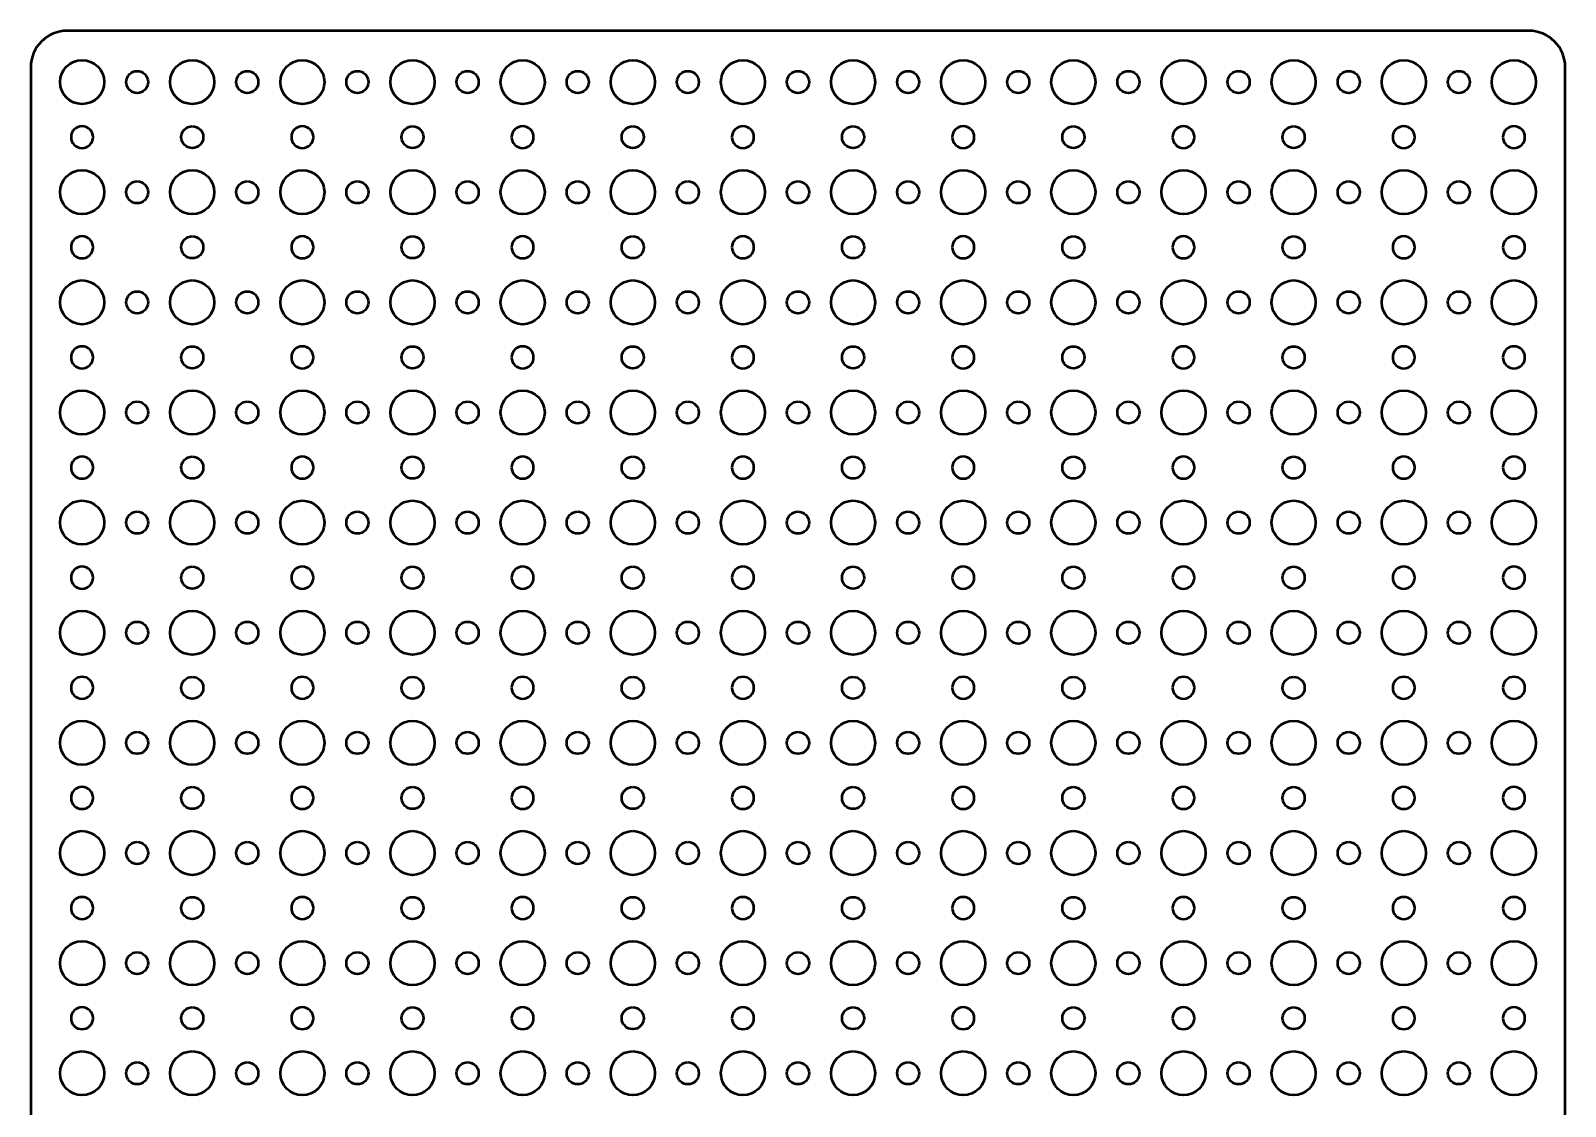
# Model space of a CAD drawing. Header units: centimetres. Extents: x -42.5 to 44.4, y -43.5 to 43.2.
# Drawn here: x 21.05 to 41.95, y -28.2 to -13.55 of the extents above; entities that cross this region are included whole.
import ezdxf

# ---------------------------------------------------------------- set-up
doc = ezdxf.new("R2010")
doc.units = ezdxf.units.CM
doc.header["$MEASUREMENT"] = 0
doc.layers.add('Layer 1', color=7, linetype='Continuous')

msp = doc.modelspace()

# ---------------------------------------------------------------- linework, layer by layer
at = {"layer": 'Layer 1', "lineweight": 53}
for centre, major_axis in [((21.75001, -14.25001), (0, 0.30001)), ((23.25001, -14.25001), (0, 0.30001)), ((24.75001, -14.25001), (0, 0.30001)), ((26.25001, -14.25001), (0, 0.30001)), ((27.75001, -14.25001), (0, 0.30001)), ((29.25001, -14.25001), (0, 0.30001)), ((30.75001, -14.25001), (0, 0.30001)), ((32.25001, -14.25001), (0, 0.30001)), ((33.75001, -14.25001), (0, 0.30001)), ((35.25001, -14.25001), (0, 0.30001)), ((36.75001, -14.25001), (0, 0.30001)), ((38.25001, -14.25001), (0, 0.30001)), ((39.75001, -14.25001), (0, 0.30001)), ((41.25001, -14.25001), (0, 0.30001)), ((22.5, -14.25), (0, 0.15)), ((24, -14.25), (0, 0.15)), ((25.5, -14.25), (0, 0.15)), ((27, -14.25), (0, 0.15)), ((28.5, -14.25), (0, 0.15)), ((30, -14.25), (0, 0.15)), ((31.5, -14.25), (0, 0.15)), ((33, -14.25), (0, 0.15)), ((34.5, -14.25), (0, 0.15)), ((36, -14.25), (0, 0.15)), ((37.5, -14.25), (0, 0.15)), ((39, -14.25), (0, 0.15)), ((40.5, -14.25), (0, 0.15)), ((23.25, -15), (0, 0.15)), ((26.25, -15), (0, 0.15)), ((29.25, -15), (0, 0.15)), ((32.25, -15), (0, 0.15)), ((35.25, -15), (0, 0.15)), ((38.25, -15), (0, 0.15)), ((21.75001, -15.75001), (0, 0.30001)), ((23.25001, -15.75001), (0, 0.30001)), ((24.75001, -15.75001), (0, 0.30001)), ((26.25001, -15.75001), (0, 0.30001)), ((27.75001, -15.75001), (0, 0.30001)), ((29.25001, -15.75001), (0, 0.30001)), ((30.75001, -15.75001), (0, 0.30001)), ((32.25001, -15.75001), (0, 0.30001)), ((33.75001, -15.75001), (0, 0.30001)), ((35.25001, -15.75001), (0, 0.30001)), ((36.75001, -15.75001), (0, 0.30001)), ((38.25001, -15.75001), (0, 0.30001)), ((39.75001, -15.75001), (0, 0.30001)), ((41.25001, -15.75001), (0, 0.30001)), ((22.5, -15.75), (0, 0.15)), ((24, -15.75), (0, 0.15)), ((25.5, -15.75), (0, 0.15)), ((27, -15.75), (0, 0.15)), ((28.5, -15.75), (0, 0.15)), ((30, -15.75), (0, 0.15)), ((31.5, -15.75), (0, 0.15)), ((33, -15.75), (0, 0.15)), ((34.5, -15.75), (0, 0.15)), ((36, -15.75), (0, 0.15)), ((37.5, -15.75), (0, 0.15)), ((39, -15.75), (0, 0.15)), ((40.5, -15.75), (0, 0.15)), ((23.25, -16.5), (0, 0.15)), ((26.25, -16.5), (0, 0.15)), ((29.25, -16.5), (0, 0.15)), ((32.25, -16.5), (0, 0.15)), ((35.25, -16.5), (0, 0.15)), ((38.25, -16.5), (0, 0.15)), ((21.75001, -17.25001), (0, 0.30001)), ((22.5, -17.25), (0, 0.15)), ((23.25001, -17.25001), (0, 0.30001)), ((24, -17.25), (0, 0.15)), ((24.75001, -17.25001), (0, 0.30001)), ((25.5, -17.25), (0, 0.15)), ((26.25001, -17.25001), (0, 0.30001)), ((27, -17.25), (0, 0.15)), ((27.75001, -17.25001), (0, 0.30001)), ((28.5, -17.25), (0, 0.15)), ((29.25001, -17.25001), (0, 0.30001)), ((30, -17.25), (0, 0.15)), ((30.75001, -17.25001), (0, 0.30001)), ((31.5, -17.25), (0, 0.15)), ((32.25001, -17.25001), (0, 0.30001)), ((33, -17.25), (0, 0.15)), ((33.75001, -17.25001), (0, 0.30001)), ((34.5, -17.25), (0, 0.15)), ((35.25001, -17.25001), (0, 0.30001)), ((36, -17.25), (0, 0.15)), ((36.75001, -17.25001), (0, 0.30001)), ((37.5, -17.25), (0, 0.15)), ((38.25001, -17.25001), (0, 0.30001)), ((39, -17.25), (0, 0.15)), ((39.75001, -17.25001), (0, 0.30001)), ((40.5, -17.25), (0, 0.15)), ((41.25001, -17.25001), (0, 0.30001)), ((23.25, -18), (0, 0.15)), ((26.25, -18), (0, 0.15)), ((29.25, -18), (0, 0.15)), ((32.25, -18), (0, 0.15)), ((35.25, -18), (0, 0.15)), ((38.25, -18), (0, 0.15)), ((21.75001, -18.75001), (0, 0.30001)), ((22.5, -18.75), (0, 0.15)), ((23.25001, -18.75001), (0, 0.30001)), ((24, -18.75), (0, 0.15)), ((24.75001, -18.75001), (0, 0.30001)), ((25.5, -18.75), (0, 0.15)), ((26.25001, -18.75001), (0, 0.30001)), ((27, -18.75), (0, 0.15)), ((27.75001, -18.75001), (0, 0.30001)), ((28.5, -18.75), (0, 0.15)), ((29.25001, -18.75001), (0, 0.30001)), ((30, -18.75), (0, 0.15)), ((30.75001, -18.75001), (0, 0.30001)), ((31.5, -18.75), (0, 0.15)), ((32.25001, -18.75001), (0, 0.30001)), ((33, -18.75), (0, 0.15)), ((33.75001, -18.75001), (0, 0.30001)), ((34.5, -18.75), (0, 0.15)), ((35.25001, -18.75001), (0, 0.30001)), ((36, -18.75), (0, 0.15)), ((36.75001, -18.75001), (0, 0.30001)), ((37.5, -18.75), (0, 0.15)), ((38.25001, -18.75001), (0, 0.30001)), ((39, -18.75), (0, 0.15)), ((39.75001, -18.75001), (0, 0.30001)), ((40.5, -18.75), (0, 0.15)), ((41.25001, -18.75001), (0, 0.30001)), ((23.25, -19.5), (0, 0.15)), ((26.25, -19.5), (0, 0.15)), ((29.25, -19.5), (0, 0.15)), ((32.25, -19.5), (0, 0.15)), ((35.25, -19.5), (0, 0.15)), ((38.25, -19.5), (0, 0.15)), ((21.75001, -20.25001), (0, 0.30001)), ((23.25001, -20.25001), (0, 0.30001)), ((24.75001, -20.25001), (0, 0.30001)), ((26.25001, -20.25001), (0, 0.30001)), ((27.75001, -20.25001), (0, 0.30001)), ((29.25001, -20.25001), (0, 0.30001)), ((30.75001, -20.25001), (0, 0.30001)), ((32.25001, -20.25001), (0, 0.30001)), ((33.75001, -20.25001), (0, 0.30001)), ((35.25001, -20.25001), (0, 0.30001)), ((36.75001, -20.25001), (0, 0.30001)), ((38.25001, -20.25001), (0, 0.30001)), ((39.75001, -20.25001), (0, 0.30001)), ((41.25001, -20.25001), (0, 0.30001)), ((22.5, -20.25), (0, 0.15)), ((24, -20.25), (0, 0.15)), ((25.5, -20.25), (0, 0.15)), ((27, -20.25), (0, 0.15)), ((28.5, -20.25), (0, 0.15)), ((30, -20.25), (0, 0.15)), ((31.5, -20.25), (0, 0.15)), ((33, -20.25), (0, 0.15)), ((34.5, -20.25), (0, 0.15)), ((36, -20.25), (0, 0.15)), ((37.5, -20.25), (0, 0.15)), ((39, -20.25), (0, 0.15)), ((40.5, -20.25), (0, 0.15)), ((23.25, -21), (0, 0.15)), ((26.25, -21), (0, 0.15)), ((29.25, -21), (0, 0.15)), ((32.25, -21), (0, 0.15)), ((35.25, -21), (0, 0.15)), ((38.25, -21), (0, 0.15)), ((21.75001, -21.75001), (0, 0.30001)), ((23.25001, -21.75001), (0, 0.30001)), ((24.75001, -21.75001), (0, 0.30001)), ((26.25001, -21.75001), (0, 0.30001)), ((27.75001, -21.75001), (0, 0.30001)), ((29.25001, -21.75001), (0, 0.30001)), ((30.75001, -21.75001), (0, 0.30001)), ((32.25001, -21.75001), (0, 0.30001)), ((33.75001, -21.75001), (0, 0.30001)), ((35.25001, -21.75001), (0, 0.30001)), ((36.75001, -21.75001), (0, 0.30001)), ((38.25001, -21.75001), (0, 0.30001)), ((39.75001, -21.75001), (0, 0.30001)), ((41.25001, -21.75001), (0, 0.30001)), ((22.5, -21.75), (0, 0.15)), ((24, -21.75), (0, 0.15)), ((25.5, -21.75), (0, 0.15)), ((27, -21.75), (0, 0.15)), ((28.5, -21.75), (0, 0.15)), ((30, -21.75), (0, 0.15)), ((31.5, -21.75), (0, 0.15)), ((33, -21.75), (0, 0.15)), ((34.5, -21.75), (0, 0.15)), ((36, -21.75), (0, 0.15)), ((37.5, -21.75), (0, 0.15)), ((39, -21.75), (0, 0.15)), ((40.5, -21.75), (0, 0.15)), ((23.25, -22.5), (0, 0.15)), ((26.25, -22.5), (0, 0.15)), ((29.25, -22.5), (0, 0.15)), ((32.25, -22.5), (0, 0.15)), ((35.25, -22.5), (0, 0.15)), ((38.25, -22.5), (0, 0.15)), ((21.75001, -23.25001), (0, 0.30001)), ((23.25001, -23.25001), (0, 0.30001)), ((24.75001, -23.25001), (0, 0.30001)), ((26.25001, -23.25001), (0, 0.30001)), ((27.75001, -23.25001), (0, 0.30001)), ((29.25001, -23.25001), (0, 0.30001)), ((30.75001, -23.25001), (0, 0.30001)), ((32.25001, -23.25001), (0, 0.30001)), ((33.75001, -23.25001), (0, 0.30001)), ((35.25001, -23.25001), (0, 0.30001)), ((36.75001, -23.25001), (0, 0.30001)), ((38.25001, -23.25001), (0, 0.30001)), ((39.75001, -23.25001), (0, 0.30001)), ((41.25001, -23.25001), (0, 0.30001)), ((22.5, -23.25), (0, 0.15)), ((24, -23.25), (0, 0.15)), ((25.5, -23.25), (0, 0.15)), ((27, -23.25), (0, 0.15)), ((28.5, -23.25), (0, 0.15)), ((30, -23.25), (0, 0.15)), ((31.5, -23.25), (0, 0.15)), ((33, -23.25), (0, 0.15)), ((34.5, -23.25), (0, 0.15)), ((36, -23.25), (0, 0.15)), ((37.5, -23.25), (0, 0.15)), ((39, -23.25), (0, 0.15)), ((40.5, -23.25), (0, 0.15)), ((23.25, -24), (0, 0.15)), ((26.25, -24), (0, 0.15)), ((29.25, -24), (0, 0.15)), ((32.25, -24), (0, 0.15)), ((35.25, -24), (0, 0.15)), ((38.25, -24), (0, 0.15)), ((21.75001, -24.75001), (0, 0.30001)), ((23.25001, -24.75001), (0, 0.30001)), ((24.75001, -24.75001), (0, 0.30001)), ((26.25001, -24.75001), (0, 0.30001)), ((27.75001, -24.75001), (0, 0.30001)), ((29.25001, -24.75001), (0, 0.30001)), ((30.75001, -24.75001), (0, 0.30001)), ((32.25001, -24.75001), (0, 0.30001)), ((33.75001, -24.75001), (0, 0.30001)), ((35.25001, -24.75001), (0, 0.30001)), ((36.75001, -24.75001), (0, 0.30001)), ((38.25001, -24.75001), (0, 0.30001)), ((39.75001, -24.75001), (0, 0.30001)), ((41.25001, -24.75001), (0, 0.30001)), ((22.5, -24.75), (0, 0.15)), ((24, -24.75), (0, 0.15)), ((25.5, -24.75), (0, 0.15)), ((27, -24.75), (0, 0.15)), ((28.5, -24.75), (0, 0.15)), ((30, -24.75), (0, 0.15)), ((31.5, -24.75), (0, 0.15)), ((33, -24.75), (0, 0.15)), ((34.5, -24.75), (0, 0.15)), ((36, -24.75), (0, 0.15)), ((37.5, -24.75), (0, 0.15)), ((39, -24.75), (0, 0.15)), ((40.5, -24.75), (0, 0.15)), ((23.25, -25.5), (0, 0.15)), ((26.25, -25.5), (0, 0.15)), ((29.25, -25.5), (0, 0.15)), ((32.25, -25.5), (0, 0.15)), ((35.25, -25.5), (0, 0.15)), ((38.25, -25.5), (0, 0.15)), ((21.75001, -26.25001), (0, 0.30001)), ((22.5, -26.25), (0, 0.15)), ((23.25001, -26.25001), (0, 0.30001)), ((24, -26.25), (0, 0.15)), ((24.75001, -26.25001), (0, 0.30001)), ((25.5, -26.25), (0, 0.15)), ((26.25001, -26.25001), (0, 0.30001)), ((27, -26.25), (0, 0.15)), ((27.75001, -26.25001), (0, 0.30001)), ((28.5, -26.25), (0, 0.15)), ((29.25001, -26.25001), (0, 0.30001)), ((30, -26.25), (0, 0.15)), ((30.75001, -26.25001), (0, 0.30001)), ((31.5, -26.25), (0, 0.15)), ((32.25001, -26.25001), (0, 0.30001)), ((33, -26.25), (0, 0.15)), ((33.75001, -26.25001), (0, 0.30001)), ((34.5, -26.25), (0, 0.15)), ((35.25001, -26.25001), (0, 0.30001)), ((36, -26.25), (0, 0.15)), ((36.75001, -26.25001), (0, 0.30001)), ((37.5, -26.25), (0, 0.15)), ((38.25001, -26.25001), (0, 0.30001)), ((39, -26.25), (0, 0.15)), ((39.75001, -26.25001), (0, 0.30001)), ((40.5, -26.25), (0, 0.15)), ((41.25001, -26.25001), (0, 0.30001)), ((23.25, -27), (0, 0.15)), ((26.25, -27), (0, 0.15)), ((29.25, -27), (0, 0.15)), ((32.25, -27), (0, 0.15)), ((35.25, -27), (0, 0.15)), ((38.25, -27), (0, 0.15)), ((21.75001, -27.75001), (0, 0.30001)), ((23.25001, -27.75001), (0, 0.30001)), ((24.75001, -27.75001), (0, 0.30001)), ((26.25001, -27.75001), (0, 0.30001)), ((27.75001, -27.75001), (0, 0.30001)), ((29.25001, -27.75001), (0, 0.30001)), ((30.75001, -27.75001), (0, 0.30001)), ((32.25001, -27.75001), (0, 0.30001)), ((33.75001, -27.75001), (0, 0.30001)), ((35.25001, -27.75001), (0, 0.30001)), ((36.75001, -27.75001), (0, 0.30001)), ((38.25001, -27.75001), (0, 0.30001)), ((39.75001, -27.75001), (0, 0.30001)), ((41.25001, -27.75001), (0, 0.30001)), ((22.5, -27.75), (0, 0.15)), ((24, -27.75), (0, 0.15)), ((25.5, -27.75), (0, 0.15)), ((27, -27.75), (0, 0.15)), ((28.5, -27.75), (0, 0.15)), ((30, -27.75), (0, 0.15)), ((31.5, -27.75), (0, 0.15)), ((33, -27.75), (0, 0.15)), ((34.5, -27.75), (0, 0.15)), ((36, -27.75), (0, 0.15)), ((37.5, -27.75), (0, 0.15)), ((39, -27.75), (0, 0.15)), ((40.5, -27.75), (0, 0.15))]:
    msp.add_ellipse(centre, major_axis=major_axis, ratio=1, dxfattribs=at)
for points, knots in [([(21.05, -42.95), (21.05, -42.95), (21.05, -14.05), (21.05, -14.05), (21.05, -14.05), (21.05, -13.77386), (21.27386, -13.55), (21.55, -13.55), (21.55, -13.55), (21.55, -13.55), (41.45, -13.55), (41.45, -13.55), (41.45, -13.55), (41.72614, -13.55), (41.95, -13.77386), (41.95, -14.05), (41.95, -14.05), (41.95, -14.05), (41.95, -42.95), (41.95, -42.95), (41.95, -42.95), (41.95, -43.22614), (41.72614, -43.45), (41.45, -43.45), (41.45, -43.45), (41.45, -43.45), (21.55, -43.45), (21.55, -43.45), (21.55, -43.45), (21.27386, -43.45), (21.05, -43.22614), (21.05, -42.95)], [0, 0, 0, 0, 0.11111111, 0.11111111, 0.11111111, 0.11111111, 0.22222222, 0.22222222, 0.22222222, 0.22222222, 0.33333333, 0.33333333, 0.33333333, 0.33333333, 0.44444444, 0.44444444, 0.44444444, 0.44444444, 0.55555556, 0.55555556, 0.55555556, 0.55555556, 0.66666667, 0.66666667, 0.66666667, 0.66666667, 0.77777778, 0.77777778, 0.77777778, 0.77777778, 1, 1, 1, 1]), ([(21.6, -15), (21.6, -14.91716), (21.66716, -14.85), (21.75, -14.85), (21.75, -14.85), (21.83284, -14.85), (21.9, -14.91716), (21.9, -15), (21.9, -15), (21.9, -15.08284), (21.83284, -15.15), (21.75, -15.15), (21.75, -15.15), (21.66716, -15.15), (21.6, -15.08284), (21.6, -15)], [0, 0, 0, 0, 0.2, 0.2, 0.2, 0.2, 0.4, 0.4, 0.4, 0.4, 0.6, 0.6, 0.6, 0.6, 1, 1, 1, 1]), ([(24.6, -15), (24.6, -14.91716), (24.66716, -14.85), (24.75, -14.85), (24.75, -14.85), (24.83284, -14.85), (24.9, -14.91716), (24.9, -15), (24.9, -15), (24.9, -15.08284), (24.83284, -15.15), (24.75, -15.15), (24.75, -15.15), (24.66716, -15.15), (24.6, -15.08284), (24.6, -15)], [0, 0, 0, 0, 0.2, 0.2, 0.2, 0.2, 0.4, 0.4, 0.4, 0.4, 0.6, 0.6, 0.6, 0.6, 1, 1, 1, 1]), ([(27.6, -15), (27.6, -14.91716), (27.66716, -14.85), (27.75, -14.85), (27.75, -14.85), (27.83284, -14.85), (27.9, -14.91716), (27.9, -15), (27.9, -15), (27.9, -15.08284), (27.83284, -15.15), (27.75, -15.15), (27.75, -15.15), (27.66716, -15.15), (27.6, -15.08284), (27.6, -15)], [0, 0, 0, 0, 0.2, 0.2, 0.2, 0.2, 0.4, 0.4, 0.4, 0.4, 0.6, 0.6, 0.6, 0.6, 1, 1, 1, 1]), ([(30.6, -15), (30.6, -14.91716), (30.66716, -14.85), (30.75, -14.85), (30.75, -14.85), (30.83284, -14.85), (30.9, -14.91716), (30.9, -15), (30.9, -15), (30.9, -15.08284), (30.83284, -15.15), (30.75, -15.15), (30.75, -15.15), (30.66716, -15.15), (30.6, -15.08284), (30.6, -15)], [0, 0, 0, 0, 0.2, 0.2, 0.2, 0.2, 0.4, 0.4, 0.4, 0.4, 0.6, 0.6, 0.6, 0.6, 1, 1, 1, 1]), ([(33.6, -15), (33.6, -14.91716), (33.66716, -14.85), (33.75, -14.85), (33.75, -14.85), (33.83284, -14.85), (33.9, -14.91716), (33.9, -15), (33.9, -15), (33.9, -15.08284), (33.83284, -15.15), (33.75, -15.15), (33.75, -15.15), (33.66716, -15.15), (33.6, -15.08284), (33.6, -15)], [0, 0, 0, 0, 0.2, 0.2, 0.2, 0.2, 0.4, 0.4, 0.4, 0.4, 0.6, 0.6, 0.6, 0.6, 1, 1, 1, 1]), ([(36.6, -15), (36.6, -14.91716), (36.66716, -14.85), (36.75, -14.85), (36.75, -14.85), (36.83284, -14.85), (36.9, -14.91716), (36.9, -15), (36.9, -15), (36.9, -15.08284), (36.83284, -15.15), (36.75, -15.15), (36.75, -15.15), (36.66716, -15.15), (36.6, -15.08284), (36.6, -15)], [0, 0, 0, 0, 0.2, 0.2, 0.2, 0.2, 0.4, 0.4, 0.4, 0.4, 0.6, 0.6, 0.6, 0.6, 1, 1, 1, 1]), ([(39.6, -15), (39.6, -14.91716), (39.66716, -14.85), (39.75, -14.85), (39.75, -14.85), (39.83284, -14.85), (39.9, -14.91716), (39.9, -15), (39.9, -15), (39.9, -15.08284), (39.83284, -15.15), (39.75, -15.15), (39.75, -15.15), (39.66716, -15.15), (39.6, -15.08284), (39.6, -15)], [0, 0, 0, 0, 0.2, 0.2, 0.2, 0.2, 0.4, 0.4, 0.4, 0.4, 0.6, 0.6, 0.6, 0.6, 1, 1, 1, 1]), ([(41.1, -15), (41.1, -14.91716), (41.16716, -14.85), (41.25, -14.85), (41.25, -14.85), (41.33284, -14.85), (41.4, -14.91716), (41.4, -15), (41.4, -15), (41.4, -15.08284), (41.33284, -15.15), (41.25, -15.15), (41.25, -15.15), (41.16716, -15.15), (41.1, -15.08284), (41.1, -15)], [0, 0, 0, 0, 0.2, 0.2, 0.2, 0.2, 0.4, 0.4, 0.4, 0.4, 0.6, 0.6, 0.6, 0.6, 1, 1, 1, 1]), ([(21.6, -16.5), (21.6, -16.41716), (21.66716, -16.35), (21.75, -16.35), (21.75, -16.35), (21.83284, -16.35), (21.9, -16.41716), (21.9, -16.5), (21.9, -16.5), (21.9, -16.58284), (21.83284, -16.65), (21.75, -16.65), (21.75, -16.65), (21.66716, -16.65), (21.6, -16.58284), (21.6, -16.5)], [0, 0, 0, 0, 0.2, 0.2, 0.2, 0.2, 0.4, 0.4, 0.4, 0.4, 0.6, 0.6, 0.6, 0.6, 1, 1, 1, 1]), ([(24.6, -16.5), (24.6, -16.41716), (24.66716, -16.35), (24.75, -16.35), (24.75, -16.35), (24.83284, -16.35), (24.9, -16.41716), (24.9, -16.5), (24.9, -16.5), (24.9, -16.58284), (24.83284, -16.65), (24.75, -16.65), (24.75, -16.65), (24.66716, -16.65), (24.6, -16.58284), (24.6, -16.5)], [0, 0, 0, 0, 0.2, 0.2, 0.2, 0.2, 0.4, 0.4, 0.4, 0.4, 0.6, 0.6, 0.6, 0.6, 1, 1, 1, 1]), ([(27.6, -16.5), (27.6, -16.41716), (27.66716, -16.35), (27.75, -16.35), (27.75, -16.35), (27.83284, -16.35), (27.9, -16.41716), (27.9, -16.5), (27.9, -16.5), (27.9, -16.58284), (27.83284, -16.65), (27.75, -16.65), (27.75, -16.65), (27.66716, -16.65), (27.6, -16.58284), (27.6, -16.5)], [0, 0, 0, 0, 0.2, 0.2, 0.2, 0.2, 0.4, 0.4, 0.4, 0.4, 0.6, 0.6, 0.6, 0.6, 1, 1, 1, 1]), ([(30.6, -16.5), (30.6, -16.41716), (30.66716, -16.35), (30.75, -16.35), (30.75, -16.35), (30.83284, -16.35), (30.9, -16.41716), (30.9, -16.5), (30.9, -16.5), (30.9, -16.58284), (30.83284, -16.65), (30.75, -16.65), (30.75, -16.65), (30.66716, -16.65), (30.6, -16.58284), (30.6, -16.5)], [0, 0, 0, 0, 0.2, 0.2, 0.2, 0.2, 0.4, 0.4, 0.4, 0.4, 0.6, 0.6, 0.6, 0.6, 1, 1, 1, 1]), ([(33.6, -16.5), (33.6, -16.41716), (33.66716, -16.35), (33.75, -16.35), (33.75, -16.35), (33.83284, -16.35), (33.9, -16.41716), (33.9, -16.5), (33.9, -16.5), (33.9, -16.58284), (33.83284, -16.65), (33.75, -16.65), (33.75, -16.65), (33.66716, -16.65), (33.6, -16.58284), (33.6, -16.5)], [0, 0, 0, 0, 0.2, 0.2, 0.2, 0.2, 0.4, 0.4, 0.4, 0.4, 0.6, 0.6, 0.6, 0.6, 1, 1, 1, 1]), ([(36.6, -16.5), (36.6, -16.41716), (36.66716, -16.35), (36.75, -16.35), (36.75, -16.35), (36.83284, -16.35), (36.9, -16.41716), (36.9, -16.5), (36.9, -16.5), (36.9, -16.58284), (36.83284, -16.65), (36.75, -16.65), (36.75, -16.65), (36.66716, -16.65), (36.6, -16.58284), (36.6, -16.5)], [0, 0, 0, 0, 0.2, 0.2, 0.2, 0.2, 0.4, 0.4, 0.4, 0.4, 0.6, 0.6, 0.6, 0.6, 1, 1, 1, 1]), ([(39.6, -16.5), (39.6, -16.41716), (39.66716, -16.35), (39.75, -16.35), (39.75, -16.35), (39.83284, -16.35), (39.9, -16.41716), (39.9, -16.5), (39.9, -16.5), (39.9, -16.58284), (39.83284, -16.65), (39.75, -16.65), (39.75, -16.65), (39.66716, -16.65), (39.6, -16.58284), (39.6, -16.5)], [0, 0, 0, 0, 0.2, 0.2, 0.2, 0.2, 0.4, 0.4, 0.4, 0.4, 0.6, 0.6, 0.6, 0.6, 1, 1, 1, 1]), ([(41.1, -16.5), (41.1, -16.41716), (41.16716, -16.35), (41.25, -16.35), (41.25, -16.35), (41.33284, -16.35), (41.4, -16.41716), (41.4, -16.5), (41.4, -16.5), (41.4, -16.58284), (41.33284, -16.65), (41.25, -16.65), (41.25, -16.65), (41.16716, -16.65), (41.1, -16.58284), (41.1, -16.5)], [0, 0, 0, 0, 0.2, 0.2, 0.2, 0.2, 0.4, 0.4, 0.4, 0.4, 0.6, 0.6, 0.6, 0.6, 1, 1, 1, 1]), ([(21.6, -18), (21.6, -17.91716), (21.66716, -17.85), (21.75, -17.85), (21.75, -17.85), (21.83284, -17.85), (21.9, -17.91716), (21.9, -18), (21.9, -18), (21.9, -18.08284), (21.83284, -18.15), (21.75, -18.15), (21.75, -18.15), (21.66716, -18.15), (21.6, -18.08284), (21.6, -18)], [0, 0, 0, 0, 0.2, 0.2, 0.2, 0.2, 0.4, 0.4, 0.4, 0.4, 0.6, 0.6, 0.6, 0.6, 1, 1, 1, 1]), ([(24.6, -18), (24.6, -17.91716), (24.66716, -17.85), (24.75, -17.85), (24.75, -17.85), (24.83284, -17.85), (24.9, -17.91716), (24.9, -18), (24.9, -18), (24.9, -18.08284), (24.83284, -18.15), (24.75, -18.15), (24.75, -18.15), (24.66716, -18.15), (24.6, -18.08284), (24.6, -18)], [0, 0, 0, 0, 0.2, 0.2, 0.2, 0.2, 0.4, 0.4, 0.4, 0.4, 0.6, 0.6, 0.6, 0.6, 1, 1, 1, 1]), ([(27.6, -18), (27.6, -17.91716), (27.66716, -17.85), (27.75, -17.85), (27.75, -17.85), (27.83284, -17.85), (27.9, -17.91716), (27.9, -18), (27.9, -18), (27.9, -18.08284), (27.83284, -18.15), (27.75, -18.15), (27.75, -18.15), (27.66716, -18.15), (27.6, -18.08284), (27.6, -18)], [0, 0, 0, 0, 0.2, 0.2, 0.2, 0.2, 0.4, 0.4, 0.4, 0.4, 0.6, 0.6, 0.6, 0.6, 1, 1, 1, 1]), ([(30.6, -18), (30.6, -17.91716), (30.66716, -17.85), (30.75, -17.85), (30.75, -17.85), (30.83284, -17.85), (30.9, -17.91716), (30.9, -18), (30.9, -18), (30.9, -18.08284), (30.83284, -18.15), (30.75, -18.15), (30.75, -18.15), (30.66716, -18.15), (30.6, -18.08284), (30.6, -18)], [0, 0, 0, 0, 0.2, 0.2, 0.2, 0.2, 0.4, 0.4, 0.4, 0.4, 0.6, 0.6, 0.6, 0.6, 1, 1, 1, 1]), ([(33.6, -18), (33.6, -17.91716), (33.66716, -17.85), (33.75, -17.85), (33.75, -17.85), (33.83284, -17.85), (33.9, -17.91716), (33.9, -18), (33.9, -18), (33.9, -18.08284), (33.83284, -18.15), (33.75, -18.15), (33.75, -18.15), (33.66716, -18.15), (33.6, -18.08284), (33.6, -18)], [0, 0, 0, 0, 0.2, 0.2, 0.2, 0.2, 0.4, 0.4, 0.4, 0.4, 0.6, 0.6, 0.6, 0.6, 1, 1, 1, 1]), ([(36.6, -18), (36.6, -17.91716), (36.66716, -17.85), (36.75, -17.85), (36.75, -17.85), (36.83284, -17.85), (36.9, -17.91716), (36.9, -18), (36.9, -18), (36.9, -18.08284), (36.83284, -18.15), (36.75, -18.15), (36.75, -18.15), (36.66716, -18.15), (36.6, -18.08284), (36.6, -18)], [0, 0, 0, 0, 0.2, 0.2, 0.2, 0.2, 0.4, 0.4, 0.4, 0.4, 0.6, 0.6, 0.6, 0.6, 1, 1, 1, 1]), ([(39.6, -18), (39.6, -17.91716), (39.66716, -17.85), (39.75, -17.85), (39.75, -17.85), (39.83284, -17.85), (39.9, -17.91716), (39.9, -18), (39.9, -18), (39.9, -18.08284), (39.83284, -18.15), (39.75, -18.15), (39.75, -18.15), (39.66716, -18.15), (39.6, -18.08284), (39.6, -18)], [0, 0, 0, 0, 0.2, 0.2, 0.2, 0.2, 0.4, 0.4, 0.4, 0.4, 0.6, 0.6, 0.6, 0.6, 1, 1, 1, 1]), ([(41.1, -18), (41.1, -17.91716), (41.16716, -17.85), (41.25, -17.85), (41.25, -17.85), (41.33284, -17.85), (41.4, -17.91716), (41.4, -18), (41.4, -18), (41.4, -18.08284), (41.33284, -18.15), (41.25, -18.15), (41.25, -18.15), (41.16716, -18.15), (41.1, -18.08284), (41.1, -18)], [0, 0, 0, 0, 0.2, 0.2, 0.2, 0.2, 0.4, 0.4, 0.4, 0.4, 0.6, 0.6, 0.6, 0.6, 1, 1, 1, 1]), ([(21.6, -19.5), (21.6, -19.41716), (21.66716, -19.35), (21.75, -19.35), (21.75, -19.35), (21.83284, -19.35), (21.9, -19.41716), (21.9, -19.5), (21.9, -19.5), (21.9, -19.58284), (21.83284, -19.65), (21.75, -19.65), (21.75, -19.65), (21.66716, -19.65), (21.6, -19.58284), (21.6, -19.5)], [0, 0, 0, 0, 0.2, 0.2, 0.2, 0.2, 0.4, 0.4, 0.4, 0.4, 0.6, 0.6, 0.6, 0.6, 1, 1, 1, 1]), ([(24.6, -19.5), (24.6, -19.41716), (24.66716, -19.35), (24.75, -19.35), (24.75, -19.35), (24.83284, -19.35), (24.9, -19.41716), (24.9, -19.5), (24.9, -19.5), (24.9, -19.58284), (24.83284, -19.65), (24.75, -19.65), (24.75, -19.65), (24.66716, -19.65), (24.6, -19.58284), (24.6, -19.5)], [0, 0, 0, 0, 0.2, 0.2, 0.2, 0.2, 0.4, 0.4, 0.4, 0.4, 0.6, 0.6, 0.6, 0.6, 1, 1, 1, 1]), ([(27.6, -19.5), (27.6, -19.41716), (27.66716, -19.35), (27.75, -19.35), (27.75, -19.35), (27.83284, -19.35), (27.9, -19.41716), (27.9, -19.5), (27.9, -19.5), (27.9, -19.58284), (27.83284, -19.65), (27.75, -19.65), (27.75, -19.65), (27.66716, -19.65), (27.6, -19.58284), (27.6, -19.5)], [0, 0, 0, 0, 0.2, 0.2, 0.2, 0.2, 0.4, 0.4, 0.4, 0.4, 0.6, 0.6, 0.6, 0.6, 1, 1, 1, 1]), ([(30.6, -19.5), (30.6, -19.41716), (30.66716, -19.35), (30.75, -19.35), (30.75, -19.35), (30.83284, -19.35), (30.9, -19.41716), (30.9, -19.5), (30.9, -19.5), (30.9, -19.58284), (30.83284, -19.65), (30.75, -19.65), (30.75, -19.65), (30.66716, -19.65), (30.6, -19.58284), (30.6, -19.5)], [0, 0, 0, 0, 0.2, 0.2, 0.2, 0.2, 0.4, 0.4, 0.4, 0.4, 0.6, 0.6, 0.6, 0.6, 1, 1, 1, 1]), ([(33.6, -19.5), (33.6, -19.41716), (33.66716, -19.35), (33.75, -19.35), (33.75, -19.35), (33.83284, -19.35), (33.9, -19.41716), (33.9, -19.5), (33.9, -19.5), (33.9, -19.58284), (33.83284, -19.65), (33.75, -19.65), (33.75, -19.65), (33.66716, -19.65), (33.6, -19.58284), (33.6, -19.5)], [0, 0, 0, 0, 0.2, 0.2, 0.2, 0.2, 0.4, 0.4, 0.4, 0.4, 0.6, 0.6, 0.6, 0.6, 1, 1, 1, 1]), ([(36.6, -19.5), (36.6, -19.41716), (36.66716, -19.35), (36.75, -19.35), (36.75, -19.35), (36.83284, -19.35), (36.9, -19.41716), (36.9, -19.5), (36.9, -19.5), (36.9, -19.58284), (36.83284, -19.65), (36.75, -19.65), (36.75, -19.65), (36.66716, -19.65), (36.6, -19.58284), (36.6, -19.5)], [0, 0, 0, 0, 0.2, 0.2, 0.2, 0.2, 0.4, 0.4, 0.4, 0.4, 0.6, 0.6, 0.6, 0.6, 1, 1, 1, 1]), ([(39.6, -19.5), (39.6, -19.41716), (39.66716, -19.35), (39.75, -19.35), (39.75, -19.35), (39.83284, -19.35), (39.9, -19.41716), (39.9, -19.5), (39.9, -19.5), (39.9, -19.58284), (39.83284, -19.65), (39.75, -19.65), (39.75, -19.65), (39.66716, -19.65), (39.6, -19.58284), (39.6, -19.5)], [0, 0, 0, 0, 0.2, 0.2, 0.2, 0.2, 0.4, 0.4, 0.4, 0.4, 0.6, 0.6, 0.6, 0.6, 1, 1, 1, 1]), ([(41.1, -19.5), (41.1, -19.41716), (41.16716, -19.35), (41.25, -19.35), (41.25, -19.35), (41.33284, -19.35), (41.4, -19.41716), (41.4, -19.5), (41.4, -19.5), (41.4, -19.58284), (41.33284, -19.65), (41.25, -19.65), (41.25, -19.65), (41.16716, -19.65), (41.1, -19.58284), (41.1, -19.5)], [0, 0, 0, 0, 0.2, 0.2, 0.2, 0.2, 0.4, 0.4, 0.4, 0.4, 0.6, 0.6, 0.6, 0.6, 1, 1, 1, 1]), ([(21.6, -21), (21.6, -20.91716), (21.66716, -20.85), (21.75, -20.85), (21.75, -20.85), (21.83284, -20.85), (21.9, -20.91716), (21.9, -21), (21.9, -21), (21.9, -21.08284), (21.83284, -21.15), (21.75, -21.15), (21.75, -21.15), (21.66716, -21.15), (21.6, -21.08284), (21.6, -21)], [0, 0, 0, 0, 0.2, 0.2, 0.2, 0.2, 0.4, 0.4, 0.4, 0.4, 0.6, 0.6, 0.6, 0.6, 1, 1, 1, 1]), ([(24.6, -21), (24.6, -20.91716), (24.66716, -20.85), (24.75, -20.85), (24.75, -20.85), (24.83284, -20.85), (24.9, -20.91716), (24.9, -21), (24.9, -21), (24.9, -21.08284), (24.83284, -21.15), (24.75, -21.15), (24.75, -21.15), (24.66716, -21.15), (24.6, -21.08284), (24.6, -21)], [0, 0, 0, 0, 0.2, 0.2, 0.2, 0.2, 0.4, 0.4, 0.4, 0.4, 0.6, 0.6, 0.6, 0.6, 1, 1, 1, 1]), ([(27.6, -21), (27.6, -20.91716), (27.66716, -20.85), (27.75, -20.85), (27.75, -20.85), (27.83284, -20.85), (27.9, -20.91716), (27.9, -21), (27.9, -21), (27.9, -21.08284), (27.83284, -21.15), (27.75, -21.15), (27.75, -21.15), (27.66716, -21.15), (27.6, -21.08284), (27.6, -21)], [0, 0, 0, 0, 0.2, 0.2, 0.2, 0.2, 0.4, 0.4, 0.4, 0.4, 0.6, 0.6, 0.6, 0.6, 1, 1, 1, 1]), ([(30.6, -21), (30.6, -20.91716), (30.66716, -20.85), (30.75, -20.85), (30.75, -20.85), (30.83284, -20.85), (30.9, -20.91716), (30.9, -21), (30.9, -21), (30.9, -21.08284), (30.83284, -21.15), (30.75, -21.15), (30.75, -21.15), (30.66716, -21.15), (30.6, -21.08284), (30.6, -21)], [0, 0, 0, 0, 0.2, 0.2, 0.2, 0.2, 0.4, 0.4, 0.4, 0.4, 0.6, 0.6, 0.6, 0.6, 1, 1, 1, 1]), ([(33.6, -21), (33.6, -20.91716), (33.66716, -20.85), (33.75, -20.85), (33.75, -20.85), (33.83284, -20.85), (33.9, -20.91716), (33.9, -21), (33.9, -21), (33.9, -21.08284), (33.83284, -21.15), (33.75, -21.15), (33.75, -21.15), (33.66716, -21.15), (33.6, -21.08284), (33.6, -21)], [0, 0, 0, 0, 0.2, 0.2, 0.2, 0.2, 0.4, 0.4, 0.4, 0.4, 0.6, 0.6, 0.6, 0.6, 1, 1, 1, 1]), ([(36.6, -21), (36.6, -20.91716), (36.66716, -20.85), (36.75, -20.85), (36.75, -20.85), (36.83284, -20.85), (36.9, -20.91716), (36.9, -21), (36.9, -21), (36.9, -21.08284), (36.83284, -21.15), (36.75, -21.15), (36.75, -21.15), (36.66716, -21.15), (36.6, -21.08284), (36.6, -21)], [0, 0, 0, 0, 0.2, 0.2, 0.2, 0.2, 0.4, 0.4, 0.4, 0.4, 0.6, 0.6, 0.6, 0.6, 1, 1, 1, 1]), ([(39.6, -21), (39.6, -20.91716), (39.66716, -20.85), (39.75, -20.85), (39.75, -20.85), (39.83284, -20.85), (39.9, -20.91716), (39.9, -21), (39.9, -21), (39.9, -21.08284), (39.83284, -21.15), (39.75, -21.15), (39.75, -21.15), (39.66716, -21.15), (39.6, -21.08284), (39.6, -21)], [0, 0, 0, 0, 0.2, 0.2, 0.2, 0.2, 0.4, 0.4, 0.4, 0.4, 0.6, 0.6, 0.6, 0.6, 1, 1, 1, 1]), ([(41.1, -21), (41.1, -20.91716), (41.16716, -20.85), (41.25, -20.85), (41.25, -20.85), (41.33284, -20.85), (41.4, -20.91716), (41.4, -21), (41.4, -21), (41.4, -21.08284), (41.33284, -21.15), (41.25, -21.15), (41.25, -21.15), (41.16716, -21.15), (41.1, -21.08284), (41.1, -21)], [0, 0, 0, 0, 0.2, 0.2, 0.2, 0.2, 0.4, 0.4, 0.4, 0.4, 0.6, 0.6, 0.6, 0.6, 1, 1, 1, 1]), ([(21.6, -22.5), (21.6, -22.41716), (21.66716, -22.35), (21.75, -22.35), (21.75, -22.35), (21.83284, -22.35), (21.9, -22.41716), (21.9, -22.5), (21.9, -22.5), (21.9, -22.58284), (21.83284, -22.65), (21.75, -22.65), (21.75, -22.65), (21.66716, -22.65), (21.6, -22.58284), (21.6, -22.5)], [0, 0, 0, 0, 0.2, 0.2, 0.2, 0.2, 0.4, 0.4, 0.4, 0.4, 0.6, 0.6, 0.6, 0.6, 1, 1, 1, 1]), ([(24.6, -22.5), (24.6, -22.41716), (24.66716, -22.35), (24.75, -22.35), (24.75, -22.35), (24.83284, -22.35), (24.9, -22.41716), (24.9, -22.5), (24.9, -22.5), (24.9, -22.58284), (24.83284, -22.65), (24.75, -22.65), (24.75, -22.65), (24.66716, -22.65), (24.6, -22.58284), (24.6, -22.5)], [0, 0, 0, 0, 0.2, 0.2, 0.2, 0.2, 0.4, 0.4, 0.4, 0.4, 0.6, 0.6, 0.6, 0.6, 1, 1, 1, 1]), ([(27.6, -22.5), (27.6, -22.41716), (27.66716, -22.35), (27.75, -22.35), (27.75, -22.35), (27.83284, -22.35), (27.9, -22.41716), (27.9, -22.5), (27.9, -22.5), (27.9, -22.58284), (27.83284, -22.65), (27.75, -22.65), (27.75, -22.65), (27.66716, -22.65), (27.6, -22.58284), (27.6, -22.5)], [0, 0, 0, 0, 0.2, 0.2, 0.2, 0.2, 0.4, 0.4, 0.4, 0.4, 0.6, 0.6, 0.6, 0.6, 1, 1, 1, 1]), ([(30.6, -22.5), (30.6, -22.41716), (30.66716, -22.35), (30.75, -22.35), (30.75, -22.35), (30.83284, -22.35), (30.9, -22.41716), (30.9, -22.5), (30.9, -22.5), (30.9, -22.58284), (30.83284, -22.65), (30.75, -22.65), (30.75, -22.65), (30.66716, -22.65), (30.6, -22.58284), (30.6, -22.5)], [0, 0, 0, 0, 0.2, 0.2, 0.2, 0.2, 0.4, 0.4, 0.4, 0.4, 0.6, 0.6, 0.6, 0.6, 1, 1, 1, 1]), ([(33.6, -22.5), (33.6, -22.41716), (33.66716, -22.35), (33.75, -22.35), (33.75, -22.35), (33.83284, -22.35), (33.9, -22.41716), (33.9, -22.5), (33.9, -22.5), (33.9, -22.58284), (33.83284, -22.65), (33.75, -22.65), (33.75, -22.65), (33.66716, -22.65), (33.6, -22.58284), (33.6, -22.5)], [0, 0, 0, 0, 0.2, 0.2, 0.2, 0.2, 0.4, 0.4, 0.4, 0.4, 0.6, 0.6, 0.6, 0.6, 1, 1, 1, 1]), ([(36.6, -22.5), (36.6, -22.41716), (36.66716, -22.35), (36.75, -22.35), (36.75, -22.35), (36.83284, -22.35), (36.9, -22.41716), (36.9, -22.5), (36.9, -22.5), (36.9, -22.58284), (36.83284, -22.65), (36.75, -22.65), (36.75, -22.65), (36.66716, -22.65), (36.6, -22.58284), (36.6, -22.5)], [0, 0, 0, 0, 0.2, 0.2, 0.2, 0.2, 0.4, 0.4, 0.4, 0.4, 0.6, 0.6, 0.6, 0.6, 1, 1, 1, 1]), ([(39.6, -22.5), (39.6, -22.41716), (39.66716, -22.35), (39.75, -22.35), (39.75, -22.35), (39.83284, -22.35), (39.9, -22.41716), (39.9, -22.5), (39.9, -22.5), (39.9, -22.58284), (39.83284, -22.65), (39.75, -22.65), (39.75, -22.65), (39.66716, -22.65), (39.6, -22.58284), (39.6, -22.5)], [0, 0, 0, 0, 0.2, 0.2, 0.2, 0.2, 0.4, 0.4, 0.4, 0.4, 0.6, 0.6, 0.6, 0.6, 1, 1, 1, 1]), ([(41.1, -22.5), (41.1, -22.41716), (41.16716, -22.35), (41.25, -22.35), (41.25, -22.35), (41.33284, -22.35), (41.4, -22.41716), (41.4, -22.5), (41.4, -22.5), (41.4, -22.58284), (41.33284, -22.65), (41.25, -22.65), (41.25, -22.65), (41.16716, -22.65), (41.1, -22.58284), (41.1, -22.5)], [0, 0, 0, 0, 0.2, 0.2, 0.2, 0.2, 0.4, 0.4, 0.4, 0.4, 0.6, 0.6, 0.6, 0.6, 1, 1, 1, 1]), ([(21.6, -24), (21.6, -23.91716), (21.66716, -23.85), (21.75, -23.85), (21.75, -23.85), (21.83284, -23.85), (21.9, -23.91716), (21.9, -24), (21.9, -24), (21.9, -24.08284), (21.83284, -24.15), (21.75, -24.15), (21.75, -24.15), (21.66716, -24.15), (21.6, -24.08284), (21.6, -24)], [0, 0, 0, 0, 0.2, 0.2, 0.2, 0.2, 0.4, 0.4, 0.4, 0.4, 0.6, 0.6, 0.6, 0.6, 1, 1, 1, 1]), ([(24.6, -24), (24.6, -23.91716), (24.66716, -23.85), (24.75, -23.85), (24.75, -23.85), (24.83284, -23.85), (24.9, -23.91716), (24.9, -24), (24.9, -24), (24.9, -24.08284), (24.83284, -24.15), (24.75, -24.15), (24.75, -24.15), (24.66716, -24.15), (24.6, -24.08284), (24.6, -24)], [0, 0, 0, 0, 0.2, 0.2, 0.2, 0.2, 0.4, 0.4, 0.4, 0.4, 0.6, 0.6, 0.6, 0.6, 1, 1, 1, 1]), ([(27.6, -24), (27.6, -23.91716), (27.66716, -23.85), (27.75, -23.85), (27.75, -23.85), (27.83284, -23.85), (27.9, -23.91716), (27.9, -24), (27.9, -24), (27.9, -24.08284), (27.83284, -24.15), (27.75, -24.15), (27.75, -24.15), (27.66716, -24.15), (27.6, -24.08284), (27.6, -24)], [0, 0, 0, 0, 0.2, 0.2, 0.2, 0.2, 0.4, 0.4, 0.4, 0.4, 0.6, 0.6, 0.6, 0.6, 1, 1, 1, 1]), ([(30.6, -24), (30.6, -23.91716), (30.66716, -23.85), (30.75, -23.85), (30.75, -23.85), (30.83284, -23.85), (30.9, -23.91716), (30.9, -24), (30.9, -24), (30.9, -24.08284), (30.83284, -24.15), (30.75, -24.15), (30.75, -24.15), (30.66716, -24.15), (30.6, -24.08284), (30.6, -24)], [0, 0, 0, 0, 0.2, 0.2, 0.2, 0.2, 0.4, 0.4, 0.4, 0.4, 0.6, 0.6, 0.6, 0.6, 1, 1, 1, 1]), ([(33.6, -24), (33.6, -23.91716), (33.66716, -23.85), (33.75, -23.85), (33.75, -23.85), (33.83284, -23.85), (33.9, -23.91716), (33.9, -24), (33.9, -24), (33.9, -24.08284), (33.83284, -24.15), (33.75, -24.15), (33.75, -24.15), (33.66716, -24.15), (33.6, -24.08284), (33.6, -24)], [0, 0, 0, 0, 0.2, 0.2, 0.2, 0.2, 0.4, 0.4, 0.4, 0.4, 0.6, 0.6, 0.6, 0.6, 1, 1, 1, 1]), ([(36.6, -24), (36.6, -23.91716), (36.66716, -23.85), (36.75, -23.85), (36.75, -23.85), (36.83284, -23.85), (36.9, -23.91716), (36.9, -24), (36.9, -24), (36.9, -24.08284), (36.83284, -24.15), (36.75, -24.15), (36.75, -24.15), (36.66716, -24.15), (36.6, -24.08284), (36.6, -24)], [0, 0, 0, 0, 0.2, 0.2, 0.2, 0.2, 0.4, 0.4, 0.4, 0.4, 0.6, 0.6, 0.6, 0.6, 1, 1, 1, 1]), ([(39.6, -24), (39.6, -23.91716), (39.66716, -23.85), (39.75, -23.85), (39.75, -23.85), (39.83284, -23.85), (39.9, -23.91716), (39.9, -24), (39.9, -24), (39.9, -24.08284), (39.83284, -24.15), (39.75, -24.15), (39.75, -24.15), (39.66716, -24.15), (39.6, -24.08284), (39.6, -24)], [0, 0, 0, 0, 0.2, 0.2, 0.2, 0.2, 0.4, 0.4, 0.4, 0.4, 0.6, 0.6, 0.6, 0.6, 1, 1, 1, 1]), ([(41.1, -24), (41.1, -23.91716), (41.16716, -23.85), (41.25, -23.85), (41.25, -23.85), (41.33284, -23.85), (41.4, -23.91716), (41.4, -24), (41.4, -24), (41.4, -24.08284), (41.33284, -24.15), (41.25, -24.15), (41.25, -24.15), (41.16716, -24.15), (41.1, -24.08284), (41.1, -24)], [0, 0, 0, 0, 0.2, 0.2, 0.2, 0.2, 0.4, 0.4, 0.4, 0.4, 0.6, 0.6, 0.6, 0.6, 1, 1, 1, 1]), ([(21.6, -25.5), (21.6, -25.41716), (21.66716, -25.35), (21.75, -25.35), (21.75, -25.35), (21.83284, -25.35), (21.9, -25.41716), (21.9, -25.5), (21.9, -25.5), (21.9, -25.58284), (21.83284, -25.65), (21.75, -25.65), (21.75, -25.65), (21.66716, -25.65), (21.6, -25.58284), (21.6, -25.5)], [0, 0, 0, 0, 0.2, 0.2, 0.2, 0.2, 0.4, 0.4, 0.4, 0.4, 0.6, 0.6, 0.6, 0.6, 1, 1, 1, 1]), ([(24.6, -25.5), (24.6, -25.41716), (24.66716, -25.35), (24.75, -25.35), (24.75, -25.35), (24.83284, -25.35), (24.9, -25.41716), (24.9, -25.5), (24.9, -25.5), (24.9, -25.58284), (24.83284, -25.65), (24.75, -25.65), (24.75, -25.65), (24.66716, -25.65), (24.6, -25.58284), (24.6, -25.5)], [0, 0, 0, 0, 0.2, 0.2, 0.2, 0.2, 0.4, 0.4, 0.4, 0.4, 0.6, 0.6, 0.6, 0.6, 1, 1, 1, 1]), ([(27.6, -25.5), (27.6, -25.41716), (27.66716, -25.35), (27.75, -25.35), (27.75, -25.35), (27.83284, -25.35), (27.9, -25.41716), (27.9, -25.5), (27.9, -25.5), (27.9, -25.58284), (27.83284, -25.65), (27.75, -25.65), (27.75, -25.65), (27.66716, -25.65), (27.6, -25.58284), (27.6, -25.5)], [0, 0, 0, 0, 0.2, 0.2, 0.2, 0.2, 0.4, 0.4, 0.4, 0.4, 0.6, 0.6, 0.6, 0.6, 1, 1, 1, 1]), ([(30.6, -25.5), (30.6, -25.41716), (30.66716, -25.35), (30.75, -25.35), (30.75, -25.35), (30.83284, -25.35), (30.9, -25.41716), (30.9, -25.5), (30.9, -25.5), (30.9, -25.58284), (30.83284, -25.65), (30.75, -25.65), (30.75, -25.65), (30.66716, -25.65), (30.6, -25.58284), (30.6, -25.5)], [0, 0, 0, 0, 0.2, 0.2, 0.2, 0.2, 0.4, 0.4, 0.4, 0.4, 0.6, 0.6, 0.6, 0.6, 1, 1, 1, 1]), ([(33.6, -25.5), (33.6, -25.41716), (33.66716, -25.35), (33.75, -25.35), (33.75, -25.35), (33.83284, -25.35), (33.9, -25.41716), (33.9, -25.5), (33.9, -25.5), (33.9, -25.58284), (33.83284, -25.65), (33.75, -25.65), (33.75, -25.65), (33.66716, -25.65), (33.6, -25.58284), (33.6, -25.5)], [0, 0, 0, 0, 0.2, 0.2, 0.2, 0.2, 0.4, 0.4, 0.4, 0.4, 0.6, 0.6, 0.6, 0.6, 1, 1, 1, 1]), ([(36.6, -25.5), (36.6, -25.41716), (36.66716, -25.35), (36.75, -25.35), (36.75, -25.35), (36.83284, -25.35), (36.9, -25.41716), (36.9, -25.5), (36.9, -25.5), (36.9, -25.58284), (36.83284, -25.65), (36.75, -25.65), (36.75, -25.65), (36.66716, -25.65), (36.6, -25.58284), (36.6, -25.5)], [0, 0, 0, 0, 0.2, 0.2, 0.2, 0.2, 0.4, 0.4, 0.4, 0.4, 0.6, 0.6, 0.6, 0.6, 1, 1, 1, 1]), ([(39.6, -25.5), (39.6, -25.41716), (39.66716, -25.35), (39.75, -25.35), (39.75, -25.35), (39.83284, -25.35), (39.9, -25.41716), (39.9, -25.5), (39.9, -25.5), (39.9, -25.58284), (39.83284, -25.65), (39.75, -25.65), (39.75, -25.65), (39.66716, -25.65), (39.6, -25.58284), (39.6, -25.5)], [0, 0, 0, 0, 0.2, 0.2, 0.2, 0.2, 0.4, 0.4, 0.4, 0.4, 0.6, 0.6, 0.6, 0.6, 1, 1, 1, 1]), ([(41.1, -25.5), (41.1, -25.41716), (41.16716, -25.35), (41.25, -25.35), (41.25, -25.35), (41.33284, -25.35), (41.4, -25.41716), (41.4, -25.5), (41.4, -25.5), (41.4, -25.58284), (41.33284, -25.65), (41.25, -25.65), (41.25, -25.65), (41.16716, -25.65), (41.1, -25.58284), (41.1, -25.5)], [0, 0, 0, 0, 0.2, 0.2, 0.2, 0.2, 0.4, 0.4, 0.4, 0.4, 0.6, 0.6, 0.6, 0.6, 1, 1, 1, 1]), ([(21.6, -27), (21.6, -26.91716), (21.66716, -26.85), (21.75, -26.85), (21.75, -26.85), (21.83284, -26.85), (21.9, -26.91716), (21.9, -27), (21.9, -27), (21.9, -27.08284), (21.83284, -27.15), (21.75, -27.15), (21.75, -27.15), (21.66716, -27.15), (21.6, -27.08284), (21.6, -27)], [0, 0, 0, 0, 0.2, 0.2, 0.2, 0.2, 0.4, 0.4, 0.4, 0.4, 0.6, 0.6, 0.6, 0.6, 1, 1, 1, 1]), ([(24.6, -27), (24.6, -26.91716), (24.66716, -26.85), (24.75, -26.85), (24.75, -26.85), (24.83284, -26.85), (24.9, -26.91716), (24.9, -27), (24.9, -27), (24.9, -27.08284), (24.83284, -27.15), (24.75, -27.15), (24.75, -27.15), (24.66716, -27.15), (24.6, -27.08284), (24.6, -27)], [0, 0, 0, 0, 0.2, 0.2, 0.2, 0.2, 0.4, 0.4, 0.4, 0.4, 0.6, 0.6, 0.6, 0.6, 1, 1, 1, 1]), ([(27.6, -27), (27.6, -26.91716), (27.66716, -26.85), (27.75, -26.85), (27.75, -26.85), (27.83284, -26.85), (27.9, -26.91716), (27.9, -27), (27.9, -27), (27.9, -27.08284), (27.83284, -27.15), (27.75, -27.15), (27.75, -27.15), (27.66716, -27.15), (27.6, -27.08284), (27.6, -27)], [0, 0, 0, 0, 0.2, 0.2, 0.2, 0.2, 0.4, 0.4, 0.4, 0.4, 0.6, 0.6, 0.6, 0.6, 1, 1, 1, 1]), ([(30.6, -27), (30.6, -26.91716), (30.66716, -26.85), (30.75, -26.85), (30.75, -26.85), (30.83284, -26.85), (30.9, -26.91716), (30.9, -27), (30.9, -27), (30.9, -27.08284), (30.83284, -27.15), (30.75, -27.15), (30.75, -27.15), (30.66716, -27.15), (30.6, -27.08284), (30.6, -27)], [0, 0, 0, 0, 0.2, 0.2, 0.2, 0.2, 0.4, 0.4, 0.4, 0.4, 0.6, 0.6, 0.6, 0.6, 1, 1, 1, 1]), ([(33.6, -27), (33.6, -26.91716), (33.66716, -26.85), (33.75, -26.85), (33.75, -26.85), (33.83284, -26.85), (33.9, -26.91716), (33.9, -27), (33.9, -27), (33.9, -27.08284), (33.83284, -27.15), (33.75, -27.15), (33.75, -27.15), (33.66716, -27.15), (33.6, -27.08284), (33.6, -27)], [0, 0, 0, 0, 0.2, 0.2, 0.2, 0.2, 0.4, 0.4, 0.4, 0.4, 0.6, 0.6, 0.6, 0.6, 1, 1, 1, 1]), ([(36.6, -27), (36.6, -26.91716), (36.66716, -26.85), (36.75, -26.85), (36.75, -26.85), (36.83284, -26.85), (36.9, -26.91716), (36.9, -27), (36.9, -27), (36.9, -27.08284), (36.83284, -27.15), (36.75, -27.15), (36.75, -27.15), (36.66716, -27.15), (36.6, -27.08284), (36.6, -27)], [0, 0, 0, 0, 0.2, 0.2, 0.2, 0.2, 0.4, 0.4, 0.4, 0.4, 0.6, 0.6, 0.6, 0.6, 1, 1, 1, 1]), ([(39.6, -27), (39.6, -26.91716), (39.66716, -26.85), (39.75, -26.85), (39.75, -26.85), (39.83284, -26.85), (39.9, -26.91716), (39.9, -27), (39.9, -27), (39.9, -27.08284), (39.83284, -27.15), (39.75, -27.15), (39.75, -27.15), (39.66716, -27.15), (39.6, -27.08284), (39.6, -27)], [0, 0, 0, 0, 0.2, 0.2, 0.2, 0.2, 0.4, 0.4, 0.4, 0.4, 0.6, 0.6, 0.6, 0.6, 1, 1, 1, 1]), ([(41.1, -27), (41.1, -26.91716), (41.16716, -26.85), (41.25, -26.85), (41.25, -26.85), (41.33284, -26.85), (41.4, -26.91716), (41.4, -27), (41.4, -27), (41.4, -27.08284), (41.33284, -27.15), (41.25, -27.15), (41.25, -27.15), (41.16716, -27.15), (41.1, -27.08284), (41.1, -27)], [0, 0, 0, 0, 0.2, 0.2, 0.2, 0.2, 0.4, 0.4, 0.4, 0.4, 0.6, 0.6, 0.6, 0.6, 1, 1, 1, 1])]:
    msp.add_open_spline(points, degree=3, knots=knots, dxfattribs=at)

doc.saveas('drawing.dxf')
